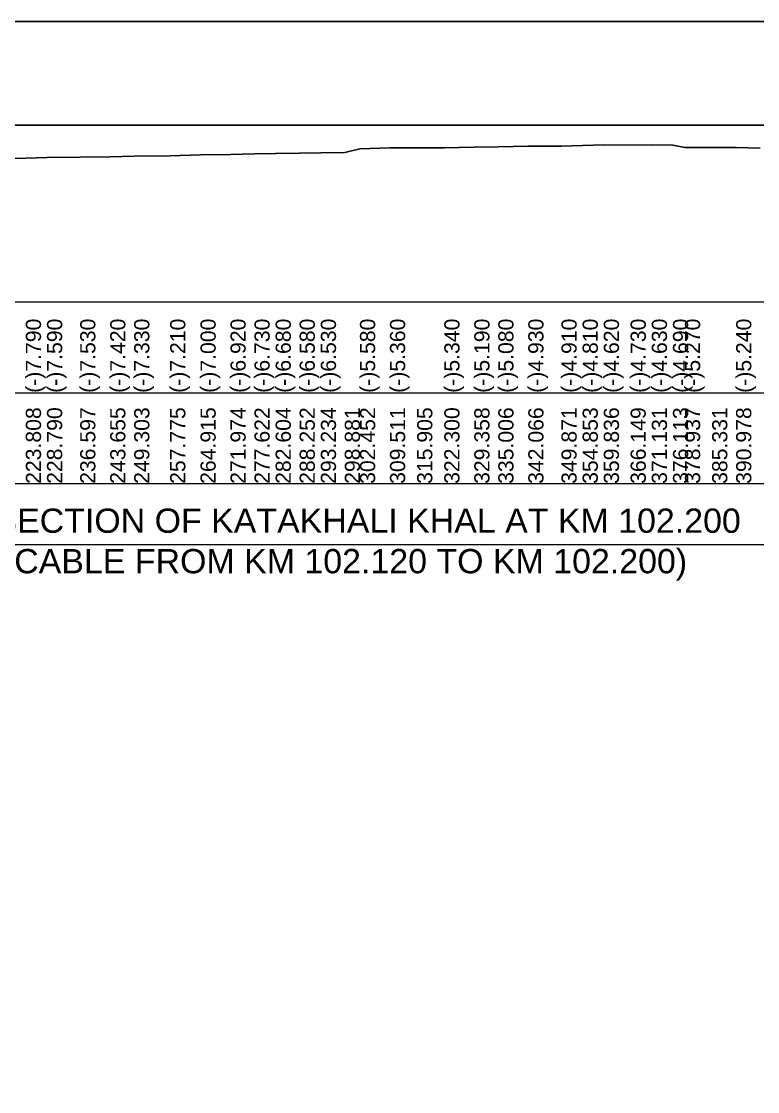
# Model space of a CAD drawing. Header units: inches. Extents: x 89000 to 845000, y -7071 to 18.
# Drawn here: x 194119 to 196544, y -3527 to 0 of the extents above; entities that cross this region are included whole.
import ezdxf

# ---------------------------------------------------------------- set-up
doc = ezdxf.new("R2010")
doc.units = ezdxf.units.IN
doc.header["$LTSCALE"] = 7
doc.header["$MEASUREMENT"] = 0
for name, color, linetype, lineweight in [('Cross section Data Border', 7, 'Continuous', 9), ('Cross Section Labels', 7, 'Continuous', 9), ('Existing_Bed_Level for Xsection', 7, 'Continuous', 25), ('Long Section Labels', 7, 'Continuous', 9)]:
    doc.layers.add(name, color=color, linetype=linetype, lineweight=lineweight)
doc.styles.get("Standard").update_dxf_attribs({"font": 'arial.ttf'})

msp = doc.modelspace()

# ---------------------------------------------------------------- linework, layer by layer
msp.add_lwpolyline([(190000, 0), (200000, 0), (200000, -7071), (190000, -7071)], close=True)
at = {"layer": 'Cross section Data Border'}
msp.add_lwpolyline([(190100, -924), (199122.19546, -924), (199122.19546, -1524), (190100, -1524)], close=True, dxfattribs=at)
msp.add_lwpolyline([(190100, -1224), (199122.19546, -1224)], dxfattribs=at)
at = {"layer": 'Cross Section Labels'}
msp.add_lwpolyline([(192851.09773, -1724), (195011.09773, -1724), (197171.09773, -1724)], dxfattribs=at)
at = {"layer": 'Existing_Bed_Level for Xsection'}
for points in [[(191000, -342), (199022.19546, -342)], [(194034.48183, -452.18), (194133.31135, -451.06), (194203.06416, -448.26), (194312.35385, -447.42), (194411.17692, -445.88), (194490.2424, -444.62), (194608.85134, -442.94), (194708.81113, -440), (194807.63969, -438.88), (194886.70863, -436.22), (194956.45548, -435.52), (195035.52277, -434.12), (195105.27173, -433.42), (195184.33746, -432.44), (195234.32309, -420.12), (195333.15266, -417.04), (195422.67069, -417.04), (195512.1937, -416.76), (195611.01854, -414.66), (195690.08358, -413.12), (195788.92096, -411.02), (195898.19967, -410.74), (195967.94887, -409.34), (196037.70503, -406.68), (196126.08428, -408.22), (196195.82987, -406.82), (196265.58221, -407.66), (196305.11338, -415.78), (196394.63437, -415.78), (196473.69564, -415.36), (196552.76075, -417.18)]]:
    msp.add_lwpolyline(points, dxfattribs=at)

# ---------------------------------------------------------------- texts
at = {"layer": 'Cross Section Labels', "insert": (195011.09773, -1724), "char_height": 80, "attachment_point": 5}
msp.add_mtext('TYPICAL SECTION OF KATAKHALI KHAL AT KM 102.200^J( APPLICABLE FROM KM 102.120 TO KM 102.200)', dxfattribs=at)
at = {"layer": 'Long Section Labels', "char_height": 50, "attachment_point": 1, "rotation": 90}
for s, insert in [('(-)7.790', (194133.31135, -1224)), ('(-)7.590', (194203.06416, -1224)), ('(-)7.530', (194312.35385, -1224)), ('(-)7.420', (194411.17692, -1224)), ('(-)7.330', (194490.2424, -1224)), ('(-)7.210', (194608.85134, -1224)), ('(-)7.000', (194708.81113, -1224)), ('(-)6.920', (194807.63969, -1224)), ('(-)6.730', (194886.70863, -1224)), ('(-)6.680', (194956.45548, -1224)), ('(-)6.580', (195035.52277, -1224)), ('(-)6.530', (195105.27173, -1224)), ('(-)5.580', (195234.32309, -1224)), ('(-)5.360', (195333.15266, -1224)), ('(-)5.360', (195333.15266, -1224)), ('(-)5.340', (195512.1937, -1224)), ('(-)5.190', (195611.01854, -1224)), ('(-)5.080', (195690.08358, -1224)), ('(-)4.930', (195788.92096, -1224)), ('(-)4.910', (195898.19967, -1224)), ('(-)4.810', (195967.94887, -1224)), ('(-)4.620', (196037.70503, -1224)), ('(-)4.730', (196126.08428, -1224)), ('(-)4.630', (196195.82987, -1224)), ('(-)4.630', (196195.82987, -1224)), ('(-)4.690', (196265.58221, -1224)), ('(-)5.270', (196305.11338, -1224)), ('(-)5.270', (196305.11338, -1224)), ('(-)5.240', (196473.69564, -1224)), ('223.808', (194133.31135, -1524)), ('228.790', (194203.06416, -1524)), ('236.597', (194312.35385, -1524)), ('243.655', (194411.17692, -1524)), ('249.303', (194490.2424, -1524)), ('257.775', (194608.85134, -1524)), ('264.915', (194708.81113, -1524)), ('271.974', (194807.63969, -1524)), ('277.622', (194886.70863, -1524)), ('282.604', (194956.45548, -1524)), ('288.252', (195035.52277, -1524)), ('293.234', (195105.27173, -1524)), ('298.881', (195184.33746, -1524)), ('302.452', (195234.32309, -1524)), ('309.511', (195333.15266, -1524)), ('315.905', (195422.67069, -1524)), ('322.300', (195512.1937, -1524)), ('329.358', (195611.01854, -1524)), ('335.006', (195690.08358, -1524)), ('342.066', (195788.92096, -1524)), ('349.871', (195898.19967, -1524)), ('354.853', (195967.94887, -1524)), ('359.836', (196037.70503, -1524)), ('366.149', (196126.08428, -1524)), ('371.131', (196195.82987, -1524)), ('376.113', (196265.58221, -1524)), ('378.937', (196305.11338, -1524)), ('385.331', (196394.63437, -1524)), ('390.978', (196473.69564, -1524))]:
    msp.add_mtext(s, dxfattribs=dict(at, insert=insert))

doc.saveas('drawing.dxf')
